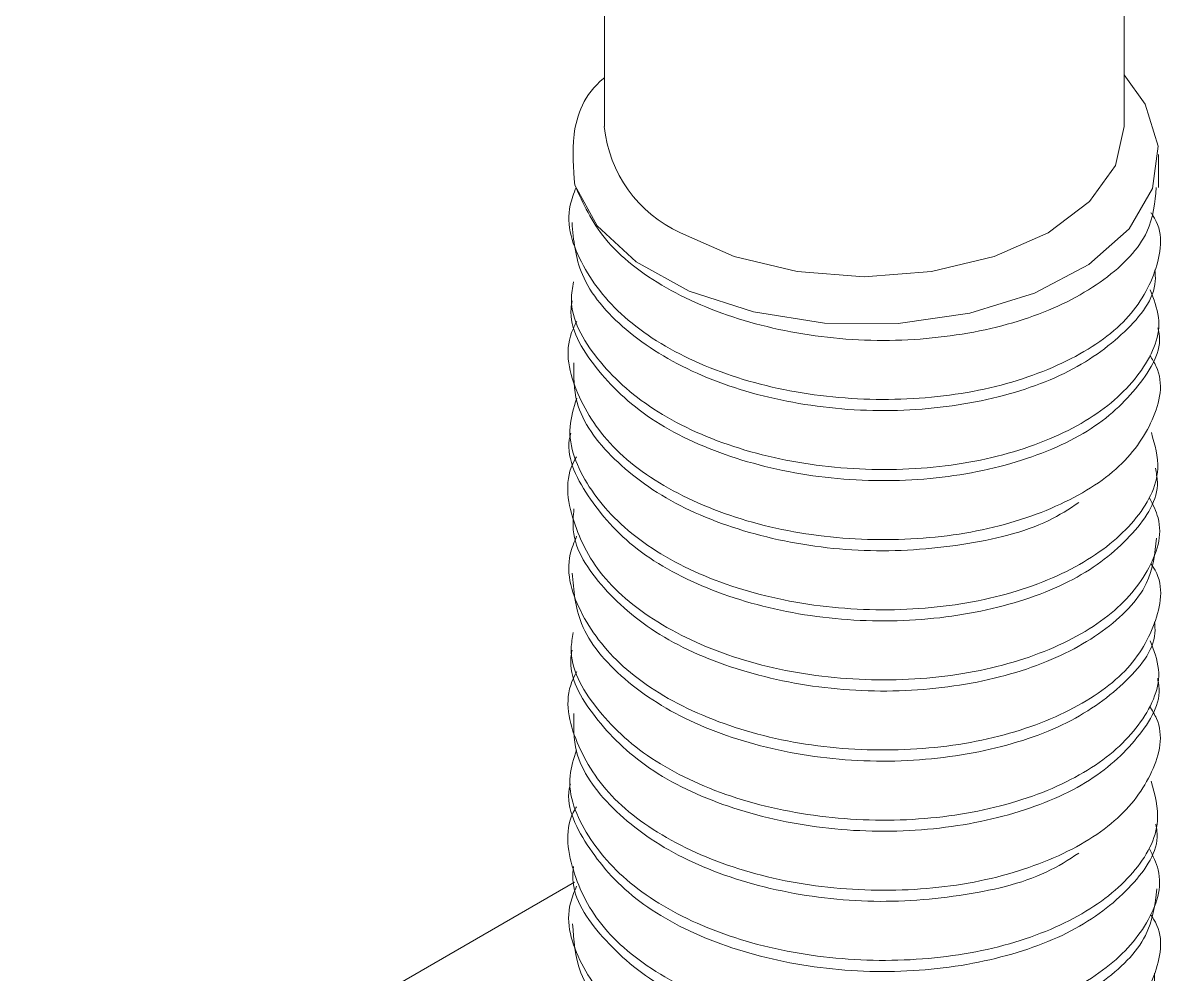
# Model space of a CAD drawing. Extents: x -976302 to -776254, y 5665 to 231437.
# Drawn here: x -790385.4 to -790268.2, y 84145.7 to 84243.3 of the extents above; entities that cross this region are included whole.
import ezdxf

# ---------------------------------------------------------------- set-up
doc = ezdxf.new("R2010")
doc.units = 0
doc.header["$LTSCALE"] = 1000
doc.header["$MEASUREMENT"] = 0

msp = doc.modelspace()

# ---------------------------------------------------------------- linework, layer by layer
at = {"linetype": 'Continuous', "lineweight": 15}
for p, q in [((-790325.68, 84320.39), (-790325.68, 84232.67)), ((-790325.68, 84320.39), (-790325.68, 84232.67)), ((-790325.68, 84320.39), (-790325.68, 84232.67)), ((-790325.68, 84320.39), (-790325.68, 84232.67)), ((-790272.34, 84232.67), (-790272.34, 84320.39)), ((-790272.34, 84232.67), (-790272.34, 84320.39)), ((-790272.34, 84232.67), (-790272.34, 84320.39)), ((-790272.34, 84232.67), (-790272.34, 84320.39)), ((-790268.82, 84226.4), (-790268.82, 84229.79)), ((-790268.82, 84226.4), (-790268.82, 84229.79)), ((-790268.82, 84226.4), (-790268.82, 84229.79)), ((-790268.82, 84226.4), (-790268.82, 84229.79)), ((-790328.74, 84155.18), (-790564.75, 84018.93)), ((-790328.74, 84155.18), (-790564.75, 84018.93))]:
    msp.add_line(p, q, dxfattribs=at)
at = {"linetype": 'Continuous', "lineweight": 15, "flags": 128}
for points in [[(-790328.71, 84226.65), (-790326.43, 84222.5), (-790322.43, 84218.79), (-790316.97, 84215.78), (-790310.38, 84213.65), (-790303.08, 84212.52), (-790295.52, 84212.48), (-790288.19, 84213.52), (-790281.53, 84215.58), (-790275.96, 84218.53), (-790271.84, 84222.19), (-790269.42, 84226.32), (-790268.86, 84230.67), (-790270.18, 84234.97), (-790272.34, 84237.96)], [(-790328.71, 84226.65), (-790326.43, 84222.5), (-790322.43, 84218.79), (-790316.97, 84215.78), (-790310.38, 84213.65), (-790303.08, 84212.52), (-790295.52, 84212.48), (-790288.19, 84213.52), (-790281.53, 84215.58), (-790275.96, 84218.53), (-790271.84, 84222.19), (-790269.42, 84226.32), (-790268.86, 84230.67), (-790270.18, 84234.97), (-790272.34, 84237.96)], [(-790328.71, 84226.65), (-790326.43, 84222.5), (-790322.43, 84218.79), (-790316.97, 84215.78), (-790310.38, 84213.65), (-790303.08, 84212.52), (-790295.52, 84212.48), (-790288.19, 84213.52), (-790281.53, 84215.58), (-790275.96, 84218.53), (-790271.84, 84222.19), (-790269.42, 84226.32), (-790268.86, 84230.67), (-790270.18, 84234.97), (-790272.34, 84237.96)], [(-790328.71, 84226.65), (-790326.43, 84222.5), (-790322.43, 84218.79), (-790316.97, 84215.78), (-790310.38, 84213.65), (-790303.08, 84212.52), (-790295.52, 84212.48), (-790288.19, 84213.52), (-790281.53, 84215.58), (-790275.96, 84218.53), (-790271.84, 84222.19), (-790269.42, 84226.32), (-790268.86, 84230.67), (-790270.18, 84234.97), (-790272.34, 84237.96)], [(-790317.87, 84221.78), (-790312.35, 84219.34), (-790305.91, 84217.8), (-790299.01, 84217.27), (-790292.11, 84217.8), (-790285.68, 84219.34), (-790280.15, 84221.78), (-790275.91, 84224.97), (-790273.25, 84228.68), (-790272.34, 84232.67)], [(-790317.87, 84221.78), (-790312.35, 84219.34), (-790305.91, 84217.8), (-790299.01, 84217.27), (-790292.11, 84217.8), (-790285.68, 84219.34), (-790280.15, 84221.78), (-790275.91, 84224.97), (-790273.25, 84228.68), (-790272.34, 84232.67)], [(-790317.87, 84221.78), (-790312.35, 84219.34), (-790305.91, 84217.8), (-790299.01, 84217.27), (-790292.11, 84217.8), (-790285.68, 84219.34), (-790280.15, 84221.78), (-790275.91, 84224.97), (-790273.25, 84228.68), (-790272.34, 84232.67)], [(-790317.87, 84221.78), (-790312.35, 84219.34), (-790305.91, 84217.8), (-790299.01, 84217.27), (-790292.11, 84217.8), (-790285.68, 84219.34), (-790280.15, 84221.78), (-790275.91, 84224.97), (-790273.25, 84228.68), (-790272.34, 84232.67)]]:
    msp.add_lwpolyline(points, dxfattribs=at)
at = {"linetype": 'Continuous', "lineweight": 15}
msp.add_arc((-790312.36, 84233.98), 13.39, 185.6298, 245.6904, dxfattribs=at)
msp.add_arc((-790312.36, 84233.98), 13.39, 185.6298, 245.6904, dxfattribs=at)
for points, knots in [([(-790328.71, 84226.65), (-790328.86, 84228.37), (-790329.18, 84232.07), (-790327.75, 84236), (-790325.71, 84237.64), (-790325.68, 84237.67)], [0, 0, 0, 0, 0.459444, 0.99159, 1, 1, 1, 1]), ([(-790328.71, 84226.65), (-790328.86, 84228.37), (-790329.18, 84232.07), (-790327.75, 84236), (-790325.71, 84237.64), (-790325.68, 84237.67)], [0, 0, 0, 0, 0.459444, 0.99159, 1, 1, 1, 1]), ([(-790328.71, 84226.65), (-790328.86, 84228.37), (-790329.18, 84232.07), (-790327.75, 84236), (-790325.71, 84237.64), (-790325.68, 84237.67)], [0, 0, 0, 0, 0.459444, 0.99159, 1, 1, 1, 1]), ([(-790328.71, 84226.65), (-790328.86, 84228.37), (-790329.18, 84232.07), (-790327.75, 84236), (-790325.71, 84237.64), (-790325.68, 84237.67)], [0, 0, 0, 0, 0.459444, 0.99159, 1, 1, 1, 1]), ([(-790328.58, 84226.42), (-790328.81, 84225.82), (-790329.85, 84223.19), (-790328.23, 84218.27), (-790323.73, 84212.62), (-790316.2, 84208.09), (-790306.78, 84205.24), (-790296.48, 84204.36), (-790286.46, 84205.43), (-790277.87, 84208.4), (-790271.59, 84212.76), (-790268.76, 84218.04), (-790268.24, 84221.98), (-790269.54, 84223.75), (-790269.6, 84223.83)], [0, 0, 0, 0, 0.028665, 0.125321, 0.221997, 0.318651, 0.415312, 0.511979, 0.608634, 0.705312, 0.801965, 0.898643, 0.995301, 1, 1, 1, 1]), ([(-790328.58, 84226.42), (-790328.81, 84225.82), (-790329.85, 84223.19), (-790328.23, 84218.27), (-790323.73, 84212.62), (-790316.2, 84208.09), (-790306.78, 84205.24), (-790296.48, 84204.36), (-790286.46, 84205.43), (-790277.87, 84208.4), (-790271.59, 84212.76), (-790268.76, 84218.04), (-790268.24, 84221.98), (-790269.54, 84223.75), (-790269.6, 84223.83)], [0, 0, 0, 0, 0.028665, 0.125321, 0.221997, 0.318651, 0.415312, 0.511979, 0.608634, 0.705312, 0.801965, 0.898643, 0.995301, 1, 1, 1, 1]), ([(-790328.58, 84226.42), (-790328.81, 84225.82), (-790329.85, 84223.19), (-790328.23, 84218.27), (-790323.73, 84212.62), (-790316.2, 84208.09), (-790306.78, 84205.24), (-790296.48, 84204.36), (-790286.46, 84205.43), (-790277.87, 84208.4), (-790271.59, 84212.76), (-790268.76, 84218.04), (-790268.24, 84221.98), (-790269.54, 84223.75), (-790269.6, 84223.83)], [0, 0, 0, 0, 0.028665, 0.125321, 0.221997, 0.318651, 0.415312, 0.511979, 0.608634, 0.705312, 0.801965, 0.898643, 0.995301, 1, 1, 1, 1]), ([(-790328.58, 84226.42), (-790328.81, 84225.82), (-790329.85, 84223.19), (-790328.23, 84218.27), (-790323.73, 84212.62), (-790316.2, 84208.09), (-790306.78, 84205.24), (-790296.48, 84204.36), (-790286.46, 84205.43), (-790277.87, 84208.4), (-790271.59, 84212.76), (-790268.76, 84218.04), (-790268.24, 84221.98), (-790269.54, 84223.75), (-790269.6, 84223.83)], [0, 0, 0, 0, 0.028665, 0.125321, 0.221997, 0.318651, 0.415312, 0.511979, 0.608634, 0.705312, 0.801965, 0.898643, 0.995301, 1, 1, 1, 1]), ([(-790269.05, 84226.42), (-790269.19, 84224.88), (-790269.49, 84221.52), (-790274.02, 84216.79), (-790281.29, 84212.97), (-790290.65, 84210.81), (-790300.92, 84210.53), (-790311, 84212.32), (-790319.67, 84215.88), (-790326.08, 84220.87), (-790327.86, 84224.77), (-790328.71, 84226.65)], [0, 0, 0, 0, 0.095402, 0.209466, 0.323508, 0.437554, 0.551614, 0.665656, 0.779727, 0.893768, 1, 1, 1, 1]), ([(-790269.05, 84226.42), (-790269.19, 84224.88), (-790269.49, 84221.52), (-790274.02, 84216.79), (-790281.29, 84212.97), (-790290.65, 84210.81), (-790300.92, 84210.53), (-790311, 84212.32), (-790319.67, 84215.88), (-790326.08, 84220.87), (-790327.86, 84224.77), (-790328.71, 84226.65)], [0, 0, 0, 0, 0.095402, 0.209466, 0.323508, 0.437554, 0.551614, 0.665656, 0.779727, 0.893768, 1, 1, 1, 1]), ([(-790269.05, 84226.42), (-790269.19, 84224.88), (-790269.49, 84221.52), (-790274.02, 84216.79), (-790281.29, 84212.97), (-790290.65, 84210.81), (-790300.92, 84210.53), (-790311, 84212.32), (-790319.67, 84215.88), (-790326.08, 84220.87), (-790327.86, 84224.77), (-790328.71, 84226.65)], [0, 0, 0, 0, 0.095402, 0.209466, 0.323508, 0.437554, 0.551614, 0.665656, 0.779727, 0.893768, 1, 1, 1, 1]), ([(-790269.05, 84226.42), (-790269.19, 84224.88), (-790269.49, 84221.52), (-790274.02, 84216.79), (-790281.29, 84212.97), (-790290.65, 84210.81), (-790300.92, 84210.53), (-790311, 84212.32), (-790319.67, 84215.88), (-790326.08, 84220.87), (-790327.86, 84224.77), (-790328.71, 84226.65)], [0, 0, 0, 0, 0.095402, 0.209466, 0.323508, 0.437554, 0.551614, 0.665656, 0.779727, 0.893768, 1, 1, 1, 1]), ([(-790269.2, 84217.96), (-790269.16, 84217.57), (-790268.97, 84215.36), (-790271.99, 84211.48), (-790278.07, 84207.09), (-790286.79, 84204.26), (-790296.82, 84203.19), (-790307.12, 84204.19), (-790316.51, 84207.08), (-790323.84, 84211.64), (-790328.48, 84217.12), (-790328.84, 84221.02), (-790329, 84222.82)], [0, 0, 0, 0, 0.023449, 0.133632, 0.243825, 0.353999, 0.46421, 0.57439, 0.684587, 0.794766, 0.904945, 1, 1, 1, 1]), ([(-790269.2, 84217.96), (-790269.16, 84217.57), (-790268.97, 84215.36), (-790271.99, 84211.48), (-790278.07, 84207.09), (-790286.79, 84204.26), (-790296.82, 84203.19), (-790307.12, 84204.19), (-790316.51, 84207.08), (-790323.84, 84211.64), (-790328.48, 84217.12), (-790328.84, 84221.02), (-790329, 84222.82)], [0, 0, 0, 0, 0.023449, 0.133632, 0.243825, 0.353999, 0.46421, 0.57439, 0.684587, 0.794766, 0.904945, 1, 1, 1, 1]), ([(-790269.2, 84217.96), (-790269.16, 84217.57), (-790268.97, 84215.36), (-790271.99, 84211.48), (-790278.07, 84207.09), (-790286.79, 84204.26), (-790296.82, 84203.19), (-790307.12, 84204.19), (-790316.51, 84207.08), (-790323.84, 84211.64), (-790328.48, 84217.12), (-790328.84, 84221.02), (-790329, 84222.82)], [0, 0, 0, 0, 0.023449, 0.133632, 0.243825, 0.353999, 0.46421, 0.57439, 0.684587, 0.794766, 0.904945, 1, 1, 1, 1]), ([(-790269.2, 84217.96), (-790269.16, 84217.57), (-790268.97, 84215.36), (-790271.99, 84211.48), (-790278.07, 84207.09), (-790286.79, 84204.26), (-790296.82, 84203.19), (-790307.12, 84204.19), (-790316.51, 84207.08), (-790323.84, 84211.64), (-790328.48, 84217.12), (-790328.84, 84221.02), (-790329, 84222.82)], [0, 0, 0, 0, 0.023449, 0.133632, 0.243825, 0.353999, 0.46421, 0.57439, 0.684587, 0.794766, 0.904945, 1, 1, 1, 1]), ([(-790328.85, 84216.74), (-790328.95, 84216.14), (-790329.41, 84213.46), (-790326.75, 84208.73), (-790321.07, 84203.48), (-790312.65, 84199.54), (-790302.76, 84197.47), (-790292.42, 84197.35), (-790282.84, 84199.2), (-790275.05, 84202.79), (-790270.13, 84207.56), (-790268.21, 84212.26), (-790269.31, 84214.98), (-790269.69, 84215.92)], [0, 0, 0, 0, 0.029491, 0.131376, 0.233283, 0.335165, 0.437076, 0.538963, 0.640859, 0.742748, 0.84463, 0.946541, 1, 1, 1, 1]), ([(-790328.85, 84216.74), (-790328.95, 84216.14), (-790329.41, 84213.46), (-790326.75, 84208.73), (-790321.07, 84203.48), (-790312.65, 84199.54), (-790302.76, 84197.47), (-790292.42, 84197.35), (-790282.84, 84199.2), (-790275.05, 84202.79), (-790270.13, 84207.56), (-790268.21, 84212.26), (-790269.31, 84214.98), (-790269.69, 84215.92)], [0, 0, 0, 0, 0.029491, 0.131376, 0.233283, 0.335165, 0.437076, 0.538963, 0.640859, 0.742748, 0.84463, 0.946541, 1, 1, 1, 1]), ([(-790328.85, 84216.74), (-790328.95, 84216.14), (-790329.41, 84213.46), (-790326.75, 84208.73), (-790321.07, 84203.48), (-790312.65, 84199.54), (-790302.76, 84197.47), (-790292.42, 84197.35), (-790282.84, 84199.2), (-790275.05, 84202.79), (-790270.13, 84207.56), (-790268.21, 84212.26), (-790269.31, 84214.98), (-790269.69, 84215.92)], [0, 0, 0, 0, 0.029491, 0.131376, 0.233283, 0.335165, 0.437076, 0.538963, 0.640859, 0.742748, 0.84463, 0.946541, 1, 1, 1, 1]), ([(-790328.85, 84216.74), (-790328.95, 84216.14), (-790329.41, 84213.46), (-790326.75, 84208.73), (-790321.07, 84203.48), (-790312.65, 84199.54), (-790302.76, 84197.47), (-790292.42, 84197.35), (-790282.84, 84199.2), (-790275.05, 84202.79), (-790270.13, 84207.56), (-790268.21, 84212.26), (-790269.31, 84214.98), (-790269.69, 84215.92)], [0, 0, 0, 0, 0.029491, 0.131376, 0.233283, 0.335165, 0.437076, 0.538963, 0.640859, 0.742748, 0.84463, 0.946541, 1, 1, 1, 1]), ([(-790268.89, 84212.01), (-790268.87, 84211.93), (-790268.3, 84210.04), (-790270.38, 84206.29), (-790275.23, 84201.48), (-790283.15, 84197.99), (-790292.76, 84196.19), (-790303.11, 84196.36), (-790312.96, 84198.55), (-790321.33, 84202.46), (-790326.84, 84207.84), (-790329.41, 84212.18), (-790329.03, 84214.52), (-790328.99, 84214.78)], [0, 0, 0, 0, 0.004996, 0.114043, 0.223119, 0.332165, 0.441226, 0.55028, 0.659331, 0.768396, 0.877439, 0.986519, 1, 1, 1, 1]), ([(-790268.89, 84212.01), (-790268.87, 84211.93), (-790268.3, 84210.04), (-790270.38, 84206.29), (-790275.23, 84201.48), (-790283.15, 84197.99), (-790292.76, 84196.19), (-790303.11, 84196.36), (-790312.96, 84198.55), (-790321.33, 84202.46), (-790326.84, 84207.84), (-790329.41, 84212.18), (-790329.03, 84214.52), (-790328.99, 84214.78)], [0, 0, 0, 0, 0.004996, 0.114043, 0.223119, 0.332165, 0.441226, 0.55028, 0.659331, 0.768396, 0.877439, 0.986519, 1, 1, 1, 1]), ([(-790268.89, 84212.01), (-790268.87, 84211.93), (-790268.3, 84210.04), (-790270.38, 84206.29), (-790275.23, 84201.48), (-790283.15, 84197.99), (-790292.76, 84196.19), (-790303.11, 84196.36), (-790312.96, 84198.55), (-790321.33, 84202.46), (-790326.84, 84207.84), (-790329.41, 84212.18), (-790329.03, 84214.52), (-790328.99, 84214.78)], [0, 0, 0, 0, 0.004996, 0.114043, 0.223119, 0.332165, 0.441226, 0.55028, 0.659331, 0.768396, 0.877439, 0.986519, 1, 1, 1, 1]), ([(-790268.89, 84212.01), (-790268.87, 84211.93), (-790268.3, 84210.04), (-790270.38, 84206.29), (-790275.23, 84201.48), (-790283.15, 84197.99), (-790292.76, 84196.19), (-790303.11, 84196.36), (-790312.96, 84198.55), (-790321.33, 84202.46), (-790326.84, 84207.84), (-790329.41, 84212.18), (-790329.03, 84214.52), (-790328.99, 84214.78)], [0, 0, 0, 0, 0.004996, 0.114043, 0.223119, 0.332165, 0.441226, 0.55028, 0.659331, 0.768396, 0.877439, 0.986519, 1, 1, 1, 1]), ([(-790328.52, 84212.66), (-790328.71, 84212.29), (-790329.89, 84209.92), (-790328.78, 84205.19), (-790324.99, 84199.34), (-790317.96, 84194.55), (-790308.88, 84191.29), (-790298.66, 84190.01), (-790288.48, 84190.65), (-790279.51, 84193.26), (-790272.67, 84197.36), (-790269.08, 84202.5), (-790268.16, 84206.72), (-790269.48, 84208.82), (-790269.71, 84209.19)], [0, 0, 0, 0, 0.017929, 0.114048, 0.210179, 0.306301, 0.402417, 0.498558, 0.594676, 0.69082, 0.786937, 0.883067, 0.979192, 1, 1, 1, 1]), ([(-790328.52, 84212.66), (-790328.71, 84212.29), (-790329.89, 84209.92), (-790328.78, 84205.19), (-790324.99, 84199.34), (-790317.96, 84194.55), (-790308.88, 84191.29), (-790298.66, 84190.01), (-790288.48, 84190.65), (-790279.51, 84193.26), (-790272.67, 84197.36), (-790269.08, 84202.5), (-790268.16, 84206.72), (-790269.48, 84208.82), (-790269.71, 84209.19)], [0, 0, 0, 0, 0.017929, 0.114048, 0.210179, 0.306301, 0.402417, 0.498558, 0.594676, 0.69082, 0.786937, 0.883067, 0.979192, 1, 1, 1, 1]), ([(-790328.52, 84212.66), (-790328.71, 84212.29), (-790329.89, 84209.92), (-790328.78, 84205.19), (-790324.99, 84199.34), (-790317.96, 84194.55), (-790308.88, 84191.29), (-790298.66, 84190.01), (-790288.48, 84190.65), (-790279.51, 84193.26), (-790272.67, 84197.36), (-790269.08, 84202.5), (-790268.16, 84206.72), (-790269.48, 84208.82), (-790269.71, 84209.19)], [0, 0, 0, 0, 0.017929, 0.114048, 0.210179, 0.306301, 0.402417, 0.498558, 0.594676, 0.69082, 0.786937, 0.883067, 0.979192, 1, 1, 1, 1]), ([(-790328.52, 84212.66), (-790328.71, 84212.29), (-790329.89, 84209.92), (-790328.78, 84205.19), (-790324.99, 84199.34), (-790317.96, 84194.55), (-790308.88, 84191.29), (-790298.66, 84190.01), (-790288.48, 84190.65), (-790279.51, 84193.26), (-790272.67, 84197.36), (-790269.08, 84202.5), (-790268.16, 84206.72), (-790269.48, 84208.82), (-790269.71, 84209.19)], [0, 0, 0, 0, 0.017929, 0.114048, 0.210179, 0.306301, 0.402417, 0.498558, 0.594676, 0.69082, 0.786937, 0.883067, 0.979192, 1, 1, 1, 1]), ([(-790277.01, 84194.1), (-790278, 84193.45), (-790281.13, 84191.4), (-790288.9, 84189.55), (-790298.99, 84188.83), (-790309.21, 84190.28), (-790318.27, 84193.52), (-790325.04, 84198.4), (-790328.86, 84203.61), (-790328.83, 84207.07), (-790328.82, 84208.44)], [0, 0, 0, 0, 0.065199, 0.205714, 0.346268, 0.486787, 0.627342, 0.767859, 0.908392, 1, 1, 1, 1]), ([(-790277.01, 84194.1), (-790278, 84193.45), (-790281.13, 84191.4), (-790288.9, 84189.55), (-790298.99, 84188.83), (-790309.21, 84190.28), (-790318.27, 84193.52), (-790325.04, 84198.4), (-790328.86, 84203.61), (-790328.83, 84207.07), (-790328.82, 84208.44)], [0, 0, 0, 0, 0.065199, 0.205714, 0.346268, 0.486787, 0.627342, 0.767859, 0.908392, 1, 1, 1, 1]), ([(-790277.01, 84194.1), (-790278, 84193.45), (-790281.13, 84191.4), (-790288.9, 84189.55), (-790298.99, 84188.83), (-790309.21, 84190.28), (-790318.27, 84193.52), (-790325.04, 84198.4), (-790328.86, 84203.61), (-790328.83, 84207.07), (-790328.82, 84208.44)], [0, 0, 0, 0, 0.065199, 0.205714, 0.346268, 0.486787, 0.627342, 0.767859, 0.908392, 1, 1, 1, 1]), ([(-790277.01, 84194.1), (-790278, 84193.45), (-790281.13, 84191.4), (-790288.9, 84189.55), (-790298.99, 84188.83), (-790309.21, 84190.28), (-790318.27, 84193.52), (-790325.04, 84198.4), (-790328.86, 84203.61), (-790328.83, 84207.07), (-790328.82, 84208.44)], [0, 0, 0, 0, 0.065199, 0.205714, 0.346268, 0.486787, 0.627342, 0.767859, 0.908392, 1, 1, 1, 1]), ([(-790328.51, 84204.8), (-790328.82, 84203.83), (-790329.76, 84200.81), (-790327.65, 84195.59), (-790322.53, 84190.11), (-790314.58, 84185.85), (-790304.92, 84183.36), (-790294.57, 84182.83), (-790284.74, 84184.27), (-790276.49, 84187.54), (-790270.91, 84192.09), (-790268.33, 84196.99), (-790269.2, 84200.04), (-790269.55, 84201.28)], [0, 0, 0, 0, 0.046668, 0.145102, 0.243562, 0.341994, 0.440442, 0.538881, 0.637318, 0.735767, 0.834196, 0.93266, 1, 1, 1, 1]), ([(-790328.51, 84204.8), (-790328.82, 84203.83), (-790329.76, 84200.81), (-790327.65, 84195.59), (-790322.53, 84190.11), (-790314.58, 84185.85), (-790304.92, 84183.36), (-790294.57, 84182.83), (-790284.74, 84184.27), (-790276.49, 84187.54), (-790270.91, 84192.09), (-790268.33, 84196.99), (-790269.2, 84200.04), (-790269.55, 84201.28)], [0, 0, 0, 0, 0.046668, 0.145102, 0.243562, 0.341994, 0.440442, 0.538881, 0.637318, 0.735767, 0.834196, 0.93266, 1, 1, 1, 1]), ([(-790328.51, 84204.8), (-790328.82, 84203.83), (-790329.76, 84200.81), (-790327.65, 84195.59), (-790322.53, 84190.11), (-790314.58, 84185.85), (-790304.92, 84183.36), (-790294.57, 84182.83), (-790284.74, 84184.27), (-790276.49, 84187.54), (-790270.91, 84192.09), (-790268.33, 84196.99), (-790269.2, 84200.04), (-790269.55, 84201.28)], [0, 0, 0, 0, 0.046668, 0.145102, 0.243562, 0.341994, 0.440442, 0.538881, 0.637318, 0.735767, 0.834196, 0.93266, 1, 1, 1, 1]), ([(-790328.51, 84204.8), (-790328.82, 84203.83), (-790329.76, 84200.81), (-790327.65, 84195.59), (-790322.53, 84190.11), (-790314.58, 84185.85), (-790304.92, 84183.36), (-790294.57, 84182.83), (-790284.74, 84184.27), (-790276.49, 84187.54), (-790270.91, 84192.09), (-790268.33, 84196.99), (-790269.2, 84200.04), (-790269.55, 84201.28)], [0, 0, 0, 0, 0.046668, 0.145102, 0.243562, 0.341994, 0.440442, 0.538881, 0.637318, 0.735767, 0.834196, 0.93266, 1, 1, 1, 1]), ([(-790269.14, 84197.62), (-790269.05, 84197.16), (-790268.57, 84194.87), (-790271.14, 84190.83), (-790276.71, 84186.22), (-790285.06, 84183.09), (-790294.92, 84181.67), (-790305.26, 84182.28), (-790314.87, 84184.85), (-790322.79, 84189.11), (-790327.64, 84194.7), (-790329.72, 84198.97), (-790329.16, 84201.13), (-790329.13, 84201.22)], [0, 0, 0, 0, 0.027503, 0.135005, 0.242531, 0.35003, 0.457558, 0.565061, 0.672573, 0.780081, 0.887579, 0.995109, 1, 1, 1, 1]), ([(-790269.14, 84197.62), (-790269.05, 84197.16), (-790268.57, 84194.87), (-790271.14, 84190.83), (-790276.71, 84186.22), (-790285.06, 84183.09), (-790294.92, 84181.67), (-790305.26, 84182.28), (-790314.87, 84184.85), (-790322.79, 84189.11), (-790327.64, 84194.7), (-790329.72, 84198.97), (-790329.16, 84201.13), (-790329.13, 84201.22)], [0, 0, 0, 0, 0.027503, 0.135005, 0.242531, 0.35003, 0.457558, 0.565061, 0.672573, 0.780081, 0.887579, 0.995109, 1, 1, 1, 1]), ([(-790269.14, 84197.62), (-790269.05, 84197.16), (-790268.57, 84194.87), (-790271.14, 84190.83), (-790276.71, 84186.22), (-790285.06, 84183.09), (-790294.92, 84181.67), (-790305.26, 84182.28), (-790314.87, 84184.85), (-790322.79, 84189.11), (-790327.64, 84194.7), (-790329.72, 84198.97), (-790329.16, 84201.13), (-790329.13, 84201.22)], [0, 0, 0, 0, 0.027503, 0.135005, 0.242531, 0.35003, 0.457558, 0.565061, 0.672573, 0.780081, 0.887579, 0.995109, 1, 1, 1, 1]), ([(-790269.14, 84197.62), (-790269.05, 84197.16), (-790268.57, 84194.87), (-790271.14, 84190.83), (-790276.71, 84186.22), (-790285.06, 84183.09), (-790294.92, 84181.67), (-790305.26, 84182.28), (-790314.87, 84184.85), (-790322.79, 84189.11), (-790327.64, 84194.7), (-790329.72, 84198.97), (-790329.16, 84201.13), (-790329.13, 84201.22)], [0, 0, 0, 0, 0.027503, 0.135005, 0.242531, 0.35003, 0.457558, 0.565061, 0.672573, 0.780081, 0.887579, 0.995109, 1, 1, 1, 1]), ([(-790328.54, 84198.78), (-790328.61, 84198.67), (-790329.85, 84196.61), (-790329.16, 84192.13), (-790326.11, 84186.12), (-790319.63, 84181.07), (-790310.93, 84177.44), (-790300.85, 84175.74), (-790290.57, 84175.97), (-790281.25, 84178.18), (-790273.88, 84182.02), (-790269.57, 84186.97), (-790268.16, 84191.46), (-790269.4, 84193.89), (-790269.74, 84194.56)], [0, 0, 0, 0, 0.00517, 0.100988, 0.196806, 0.29263, 0.388439, 0.484281, 0.580096, 0.675926, 0.771739, 0.867555, 0.963384, 1, 1, 1, 1]), ([(-790328.54, 84198.78), (-790328.61, 84198.67), (-790329.85, 84196.61), (-790329.16, 84192.13), (-790326.11, 84186.12), (-790319.63, 84181.07), (-790310.93, 84177.44), (-790300.85, 84175.74), (-790290.57, 84175.97), (-790281.25, 84178.18), (-790273.88, 84182.02), (-790269.57, 84186.97), (-790268.16, 84191.46), (-790269.4, 84193.89), (-790269.74, 84194.56)], [0, 0, 0, 0, 0.00517, 0.100988, 0.196806, 0.29263, 0.388439, 0.484281, 0.580096, 0.675926, 0.771739, 0.867555, 0.963384, 1, 1, 1, 1]), ([(-790328.54, 84198.78), (-790328.61, 84198.67), (-790329.85, 84196.61), (-790329.16, 84192.13), (-790326.11, 84186.12), (-790319.63, 84181.07), (-790310.93, 84177.44), (-790300.85, 84175.74), (-790290.57, 84175.97), (-790281.25, 84178.18), (-790273.88, 84182.02), (-790269.57, 84186.97), (-790268.16, 84191.46), (-790269.4, 84193.89), (-790269.74, 84194.56)], [0, 0, 0, 0, 0.00517, 0.100988, 0.196806, 0.29263, 0.388439, 0.484281, 0.580096, 0.675926, 0.771739, 0.867555, 0.963384, 1, 1, 1, 1]), ([(-790328.54, 84198.78), (-790328.61, 84198.67), (-790329.85, 84196.61), (-790329.16, 84192.13), (-790326.11, 84186.12), (-790319.63, 84181.07), (-790310.93, 84177.44), (-790300.85, 84175.74), (-790290.57, 84175.97), (-790281.25, 84178.18), (-790273.88, 84182.02), (-790269.57, 84186.97), (-790268.16, 84191.46), (-790269.4, 84193.89), (-790269.74, 84194.56)], [0, 0, 0, 0, 0.00517, 0.100988, 0.196806, 0.29263, 0.388439, 0.484281, 0.580096, 0.675926, 0.771739, 0.867555, 0.963384, 1, 1, 1, 1]), ([(-790269.02, 84190.46), (-790269.19, 84188.88), (-790269.54, 84185.47), (-790274.18, 84180.71), (-790281.51, 84176.93), (-790290.91, 84174.82), (-790301.2, 84174.59), (-790311.23, 84176.44), (-790319.95, 84180.04), (-790326.07, 84185.2), (-790329.13, 84189.92), (-790328.87, 84192.73), (-790328.8, 84193.45)], [0, 0, 0, 0, 0.0936918, 0.2022931, 0.3108717, 0.4194555, 0.5280502, 0.6366293, 0.7452353, 0.8538124, 0.9624157, 1, 1, 1, 1]), ([(-790269.02, 84190.46), (-790269.19, 84188.88), (-790269.54, 84185.47), (-790274.18, 84180.71), (-790281.51, 84176.93), (-790290.91, 84174.82), (-790301.2, 84174.59), (-790311.23, 84176.44), (-790319.95, 84180.04), (-790326.07, 84185.2), (-790329.13, 84189.92), (-790328.87, 84192.73), (-790328.8, 84193.45)], [0, 0, 0, 0, 0.0936918, 0.2022931, 0.3108717, 0.4194555, 0.5280502, 0.6366293, 0.7452353, 0.8538124, 0.9624157, 1, 1, 1, 1]), ([(-790269.02, 84190.46), (-790269.19, 84188.88), (-790269.54, 84185.47), (-790274.18, 84180.71), (-790281.51, 84176.93), (-790290.91, 84174.82), (-790301.2, 84174.59), (-790311.23, 84176.44), (-790319.95, 84180.04), (-790326.07, 84185.2), (-790329.13, 84189.92), (-790328.87, 84192.73), (-790328.8, 84193.45)], [0, 0, 0, 0, 0.0936918, 0.2022931, 0.3108717, 0.4194555, 0.5280502, 0.6366293, 0.7452353, 0.8538124, 0.9624157, 1, 1, 1, 1]), ([(-790269.02, 84190.46), (-790269.19, 84188.88), (-790269.54, 84185.47), (-790274.18, 84180.71), (-790281.51, 84176.93), (-790290.91, 84174.82), (-790301.2, 84174.59), (-790311.23, 84176.44), (-790319.95, 84180.04), (-790326.07, 84185.2), (-790329.13, 84189.92), (-790328.87, 84192.73), (-790328.8, 84193.45)], [0, 0, 0, 0, 0.0936918, 0.2022931, 0.3108717, 0.4194555, 0.5280502, 0.6366293, 0.7452353, 0.8538124, 0.9624157, 1, 1, 1, 1]), ([(-790328.53, 84190.65), (-790328.78, 84190.04), (-790329.86, 84187.41), (-790328.31, 84182.48), (-790323.9, 84176.8), (-790316.42, 84172.24), (-790307.05, 84169.33), (-790296.75, 84168.41), (-790286.71, 84169.42), (-790278.07, 84172.35), (-790271.72, 84176.67), (-790268.79, 84181.94), (-790268.22, 84185.91), (-790269.53, 84187.73), (-790269.62, 84187.84)], [0, 0, 0, 0, 0.028999, 0.12542, 0.221858, 0.318277, 0.4147, 0.511132, 0.607551, 0.703994, 0.800411, 0.896852, 0.993273, 1, 1, 1, 1]), ([(-790328.53, 84190.65), (-790328.78, 84190.04), (-790329.86, 84187.41), (-790328.31, 84182.48), (-790323.9, 84176.8), (-790316.42, 84172.24), (-790307.05, 84169.33), (-790296.75, 84168.41), (-790286.71, 84169.42), (-790278.07, 84172.35), (-790271.72, 84176.67), (-790268.79, 84181.94), (-790268.22, 84185.91), (-790269.53, 84187.73), (-790269.62, 84187.84)], [0, 0, 0, 0, 0.028999, 0.12542, 0.221858, 0.318277, 0.4147, 0.511132, 0.607551, 0.703994, 0.800411, 0.896852, 0.993273, 1, 1, 1, 1]), ([(-790328.53, 84190.65), (-790328.78, 84190.04), (-790329.86, 84187.41), (-790328.31, 84182.48), (-790323.9, 84176.8), (-790316.42, 84172.24), (-790307.05, 84169.33), (-790296.75, 84168.41), (-790286.71, 84169.42), (-790278.07, 84172.35), (-790271.72, 84176.67), (-790268.79, 84181.94), (-790268.22, 84185.91), (-790269.53, 84187.73), (-790269.62, 84187.84)], [0, 0, 0, 0, 0.028999, 0.12542, 0.221858, 0.318277, 0.4147, 0.511132, 0.607551, 0.703994, 0.800411, 0.896852, 0.993273, 1, 1, 1, 1]), ([(-790328.53, 84190.65), (-790328.78, 84190.04), (-790329.86, 84187.41), (-790328.31, 84182.48), (-790323.9, 84176.8), (-790316.42, 84172.24), (-790307.05, 84169.33), (-790296.75, 84168.41), (-790286.71, 84169.42), (-790278.07, 84172.35), (-790271.72, 84176.67), (-790268.79, 84181.94), (-790268.22, 84185.91), (-790269.53, 84187.73), (-790269.62, 84187.84)], [0, 0, 0, 0, 0.028999, 0.12542, 0.221858, 0.318277, 0.4147, 0.511132, 0.607551, 0.703994, 0.800411, 0.896852, 0.993273, 1, 1, 1, 1]), ([(-790269.22, 84181.89), (-790269.19, 84181.5), (-790269.03, 84179.27), (-790272.12, 84175.4), (-790278.27, 84171.04), (-790287.04, 84168.26), (-790297.1, 84167.24), (-790307.38, 84168.29), (-790316.74, 84171.23), (-790324, 84175.82), (-790328.53, 84181.28), (-790328.83, 84185.12), (-790328.97, 84186.87)], [0, 0, 0, 0, 0.024094, 0.134533, 0.244981, 0.35541, 0.465877, 0.576312, 0.686765, 0.797199, 0.907635, 1, 1, 1, 1]), ([(-790269.22, 84181.89), (-790269.19, 84181.5), (-790269.03, 84179.27), (-790272.12, 84175.4), (-790278.27, 84171.04), (-790287.04, 84168.26), (-790297.1, 84167.24), (-790307.38, 84168.29), (-790316.74, 84171.23), (-790324, 84175.82), (-790328.53, 84181.28), (-790328.83, 84185.12), (-790328.97, 84186.87)], [0, 0, 0, 0, 0.024094, 0.134533, 0.244981, 0.35541, 0.465877, 0.576312, 0.686765, 0.797199, 0.907635, 1, 1, 1, 1]), ([(-790269.22, 84181.89), (-790269.19, 84181.5), (-790269.03, 84179.27), (-790272.12, 84175.4), (-790278.27, 84171.04), (-790287.04, 84168.26), (-790297.1, 84167.24), (-790307.38, 84168.29), (-790316.74, 84171.23), (-790324, 84175.82), (-790328.53, 84181.28), (-790328.83, 84185.12), (-790328.97, 84186.87)], [0, 0, 0, 0, 0.024094, 0.134533, 0.244981, 0.35541, 0.465877, 0.576312, 0.686765, 0.797199, 0.907635, 1, 1, 1, 1]), ([(-790269.22, 84181.89), (-790269.19, 84181.5), (-790269.03, 84179.27), (-790272.12, 84175.4), (-790278.27, 84171.04), (-790287.04, 84168.26), (-790297.1, 84167.24), (-790307.38, 84168.29), (-790316.74, 84171.23), (-790324, 84175.82), (-790328.53, 84181.28), (-790328.83, 84185.12), (-790328.97, 84186.87)], [0, 0, 0, 0, 0.024094, 0.134533, 0.244981, 0.35541, 0.465877, 0.576312, 0.686765, 0.797199, 0.907635, 1, 1, 1, 1]), ([(-790328.87, 84180.79), (-790328.97, 84180.24), (-790329.44, 84177.62), (-790326.86, 84172.93), (-790321.27, 84167.65), (-790312.9, 84163.67), (-790303.03, 84161.55), (-790292.69, 84161.37), (-790283.08, 84163.18), (-790275.22, 84166.72), (-790270.22, 84171.47), (-790268.22, 84176.2), (-790269.3, 84178.96), (-790269.68, 84179.93)], [0, 0, 0, 0, 0.026812, 0.128762, 0.230734, 0.332682, 0.434656, 0.536608, 0.638567, 0.740523, 0.842469, 0.944445, 1, 1, 1, 1]), ([(-790328.87, 84180.79), (-790328.97, 84180.24), (-790329.44, 84177.62), (-790326.86, 84172.93), (-790321.27, 84167.65), (-790312.9, 84163.67), (-790303.03, 84161.55), (-790292.69, 84161.37), (-790283.08, 84163.18), (-790275.22, 84166.72), (-790270.22, 84171.47), (-790268.22, 84176.2), (-790269.3, 84178.96), (-790269.68, 84179.93)], [0, 0, 0, 0, 0.026812, 0.128762, 0.230734, 0.332682, 0.434656, 0.536608, 0.638567, 0.740523, 0.842469, 0.944445, 1, 1, 1, 1]), ([(-790328.87, 84180.79), (-790328.97, 84180.24), (-790329.44, 84177.62), (-790326.86, 84172.93), (-790321.27, 84167.65), (-790312.9, 84163.67), (-790303.03, 84161.55), (-790292.69, 84161.37), (-790283.08, 84163.18), (-790275.22, 84166.72), (-790270.22, 84171.47), (-790268.22, 84176.2), (-790269.3, 84178.96), (-790269.68, 84179.93)], [0, 0, 0, 0, 0.026812, 0.128762, 0.230734, 0.332682, 0.434656, 0.536608, 0.638567, 0.740523, 0.842469, 0.944445, 1, 1, 1, 1]), ([(-790328.87, 84180.79), (-790328.97, 84180.24), (-790329.44, 84177.62), (-790326.86, 84172.93), (-790321.27, 84167.65), (-790312.9, 84163.67), (-790303.03, 84161.55), (-790292.69, 84161.37), (-790283.08, 84163.18), (-790275.22, 84166.72), (-790270.22, 84171.47), (-790268.22, 84176.2), (-790269.3, 84178.96), (-790269.68, 84179.93)], [0, 0, 0, 0, 0.026812, 0.128762, 0.230734, 0.332682, 0.434656, 0.536608, 0.638567, 0.740523, 0.842469, 0.944445, 1, 1, 1, 1]), ([(-790268.93, 84176.05), (-790268.9, 84175.92), (-790268.34, 84173.99), (-790270.47, 84170.2), (-790275.41, 84165.41), (-790283.39, 84161.97), (-790293.03, 84160.22), (-790303.38, 84160.44), (-790313.2, 84162.67), (-790321.52, 84166.63), (-790326.95, 84172.04), (-790329.45, 84176.39), (-790329.05, 84178.71), (-790329, 84178.96)], [0, 0, 0, 0, 0.007838, 0.116628, 0.225447, 0.334234, 0.443039, 0.551835, 0.660629, 0.769435, 0.87822, 0.987043, 1, 1, 1, 1]), ([(-790268.93, 84176.05), (-790268.9, 84175.92), (-790268.34, 84173.99), (-790270.47, 84170.2), (-790275.41, 84165.41), (-790283.39, 84161.97), (-790293.03, 84160.22), (-790303.38, 84160.44), (-790313.2, 84162.67), (-790321.52, 84166.63), (-790326.95, 84172.04), (-790329.45, 84176.39), (-790329.05, 84178.71), (-790329, 84178.96)], [0, 0, 0, 0, 0.007838, 0.116628, 0.225447, 0.334234, 0.443039, 0.551835, 0.660629, 0.769435, 0.87822, 0.987043, 1, 1, 1, 1]), ([(-790268.93, 84176.05), (-790268.9, 84175.92), (-790268.34, 84173.99), (-790270.47, 84170.2), (-790275.41, 84165.41), (-790283.39, 84161.97), (-790293.03, 84160.22), (-790303.38, 84160.44), (-790313.2, 84162.67), (-790321.52, 84166.63), (-790326.95, 84172.04), (-790329.45, 84176.39), (-790329.05, 84178.71), (-790329, 84178.96)], [0, 0, 0, 0, 0.007838, 0.116628, 0.225447, 0.334234, 0.443039, 0.551835, 0.660629, 0.769435, 0.87822, 0.987043, 1, 1, 1, 1]), ([(-790268.93, 84176.05), (-790268.9, 84175.92), (-790268.34, 84173.99), (-790270.47, 84170.2), (-790275.41, 84165.41), (-790283.39, 84161.97), (-790293.03, 84160.22), (-790303.38, 84160.44), (-790313.2, 84162.67), (-790321.52, 84166.63), (-790326.95, 84172.04), (-790329.45, 84176.39), (-790329.05, 84178.71), (-790329, 84178.96)], [0, 0, 0, 0, 0.007838, 0.116628, 0.225447, 0.334234, 0.443039, 0.551835, 0.660629, 0.769435, 0.87822, 0.987043, 1, 1, 1, 1]), ([(-790328.52, 84176.77), (-790328.69, 84176.43), (-790329.89, 84174.1), (-790328.84, 84169.4), (-790325.13, 84163.53), (-790318.18, 84158.7), (-790309.14, 84155.4), (-790298.94, 84154.06), (-790288.74, 84154.65), (-790279.72, 84157.21), (-790272.82, 84161.29), (-790269.13, 84166.4), (-790268.16, 84170.66), (-790269.47, 84172.8), (-790269.72, 84173.21)], [0, 0, 0, 0, 0.016334, 0.112413, 0.208502, 0.304584, 0.40066, 0.496761, 0.592839, 0.688942, 0.785018, 0.881106, 0.977192, 1, 1, 1, 1]), ([(-790328.52, 84176.77), (-790328.69, 84176.43), (-790329.89, 84174.1), (-790328.84, 84169.4), (-790325.13, 84163.53), (-790318.18, 84158.7), (-790309.14, 84155.4), (-790298.94, 84154.06), (-790288.74, 84154.65), (-790279.72, 84157.21), (-790272.82, 84161.29), (-790269.13, 84166.4), (-790268.16, 84170.66), (-790269.47, 84172.8), (-790269.72, 84173.21)], [0, 0, 0, 0, 0.016334, 0.112413, 0.208502, 0.304584, 0.40066, 0.496761, 0.592839, 0.688942, 0.785018, 0.881106, 0.977192, 1, 1, 1, 1]), ([(-790328.52, 84176.77), (-790328.69, 84176.43), (-790329.89, 84174.1), (-790328.84, 84169.4), (-790325.13, 84163.53), (-790318.18, 84158.7), (-790309.14, 84155.4), (-790298.94, 84154.06), (-790288.74, 84154.65), (-790279.72, 84157.21), (-790272.82, 84161.29), (-790269.13, 84166.4), (-790268.16, 84170.66), (-790269.47, 84172.8), (-790269.72, 84173.21)], [0, 0, 0, 0, 0.016334, 0.112413, 0.208502, 0.304584, 0.40066, 0.496761, 0.592839, 0.688942, 0.785018, 0.881106, 0.977192, 1, 1, 1, 1]), ([(-790328.52, 84176.77), (-790328.69, 84176.43), (-790329.89, 84174.1), (-790328.84, 84169.4), (-790325.13, 84163.53), (-790318.18, 84158.7), (-790309.14, 84155.4), (-790298.94, 84154.06), (-790288.74, 84154.65), (-790279.72, 84157.21), (-790272.82, 84161.29), (-790269.13, 84166.4), (-790268.16, 84170.66), (-790269.47, 84172.8), (-790269.72, 84173.21)], [0, 0, 0, 0, 0.016334, 0.112413, 0.208502, 0.304584, 0.40066, 0.496761, 0.592839, 0.688942, 0.785018, 0.881106, 0.977192, 1, 1, 1, 1]), ([(-790277, 84158.15), (-790278.06, 84157.47), (-790281.28, 84155.39), (-790289.16, 84153.55), (-790299.27, 84152.89), (-790309.47, 84154.39), (-790318.49, 84157.68), (-790325.18, 84162.59), (-790328.91, 84167.77), (-790328.83, 84171.17), (-790328.8, 84172.48)], [0, 0, 0, 0, 0.069043, 0.209541, 0.350075, 0.490576, 0.631114, 0.771612, 0.91213, 1, 1, 1, 1]), ([(-790277, 84158.15), (-790278.06, 84157.47), (-790281.28, 84155.39), (-790289.16, 84153.55), (-790299.27, 84152.89), (-790309.47, 84154.39), (-790318.49, 84157.68), (-790325.18, 84162.59), (-790328.91, 84167.77), (-790328.83, 84171.17), (-790328.8, 84172.48)], [0, 0, 0, 0, 0.069043, 0.209541, 0.350075, 0.490576, 0.631114, 0.771612, 0.91213, 1, 1, 1, 1]), ([(-790277, 84158.15), (-790278.06, 84157.47), (-790281.28, 84155.39), (-790289.16, 84153.55), (-790299.27, 84152.89), (-790309.47, 84154.39), (-790318.49, 84157.68), (-790325.18, 84162.59), (-790328.91, 84167.77), (-790328.83, 84171.17), (-790328.8, 84172.48)], [0, 0, 0, 0, 0.069043, 0.209541, 0.350075, 0.490576, 0.631114, 0.771612, 0.91213, 1, 1, 1, 1]), ([(-790277, 84158.15), (-790278.06, 84157.47), (-790281.28, 84155.39), (-790289.16, 84153.55), (-790299.27, 84152.89), (-790309.47, 84154.39), (-790318.49, 84157.68), (-790325.18, 84162.59), (-790328.91, 84167.77), (-790328.83, 84171.17), (-790328.8, 84172.48)], [0, 0, 0, 0, 0.069043, 0.209541, 0.350075, 0.490576, 0.631114, 0.771612, 0.91213, 1, 1, 1, 1]), ([(-790328.55, 84168.73), (-790328.83, 84167.86), (-790329.77, 84164.93), (-790327.73, 84159.79), (-790322.71, 84154.29), (-790314.82, 84149.99), (-790305.19, 84147.45), (-790294.85, 84146.87), (-790284.99, 84148.25), (-790276.68, 84151.48), (-790271.01, 84156), (-790268.33, 84161), (-790269.2, 84164.17), (-790269.57, 84165.53)], [0, 0, 0, 0, 0.042151, 0.140396, 0.238667, 0.336909, 0.435167, 0.533418, 0.631666, 0.729926, 0.828167, 0.926441, 1, 1, 1, 1]), ([(-790328.55, 84168.73), (-790328.83, 84167.86), (-790329.77, 84164.93), (-790327.73, 84159.79), (-790322.71, 84154.29), (-790314.82, 84149.99), (-790305.19, 84147.45), (-790294.85, 84146.87), (-790284.99, 84148.25), (-790276.68, 84151.48), (-790271.01, 84156), (-790268.33, 84161), (-790269.2, 84164.17), (-790269.57, 84165.53)], [0, 0, 0, 0, 0.042151, 0.140396, 0.238667, 0.336909, 0.435167, 0.533418, 0.631666, 0.729926, 0.828167, 0.926441, 1, 1, 1, 1]), ([(-790328.55, 84168.73), (-790328.83, 84167.86), (-790329.77, 84164.93), (-790327.73, 84159.79), (-790322.71, 84154.29), (-790314.82, 84149.99), (-790305.19, 84147.45), (-790294.85, 84146.87), (-790284.99, 84148.25), (-790276.68, 84151.48), (-790271.01, 84156), (-790268.33, 84161), (-790269.2, 84164.17), (-790269.57, 84165.53)], [0, 0, 0, 0, 0.042151, 0.140396, 0.238667, 0.336909, 0.435167, 0.533418, 0.631666, 0.729926, 0.828167, 0.926441, 1, 1, 1, 1]), ([(-790328.55, 84168.73), (-790328.83, 84167.86), (-790329.77, 84164.93), (-790327.73, 84159.79), (-790322.71, 84154.29), (-790314.82, 84149.99), (-790305.19, 84147.45), (-790294.85, 84146.87), (-790284.99, 84148.25), (-790276.68, 84151.48), (-790271.01, 84156), (-790268.33, 84161), (-790269.2, 84164.17), (-790269.57, 84165.53)], [0, 0, 0, 0, 0.042151, 0.140396, 0.238667, 0.336909, 0.435167, 0.533418, 0.631666, 0.729926, 0.828167, 0.926441, 1, 1, 1, 1]), ([(-790269.09, 84161.11), (-790269.03, 84160.79), (-790268.65, 84158.63), (-790271.28, 84154.74), (-790276.89, 84150.17), (-790285.31, 84147.07), (-790295.19, 84145.7), (-790305.53, 84146.37), (-790315.11, 84148.98), (-790322.97, 84153.29), (-790327.72, 84158.9), (-790329.75, 84163.13), (-790329.18, 84165.23), (-790329.17, 84165.27)], [0, 0, 0, 0, 0.019597, 0.128288, 0.237002, 0.345689, 0.454408, 0.5631, 0.671802, 0.780498, 0.889184, 0.997902, 1, 1, 1, 1]), ([(-790269.09, 84161.11), (-790269.03, 84160.79), (-790268.65, 84158.63), (-790271.28, 84154.74), (-790276.89, 84150.17), (-790285.31, 84147.07), (-790295.19, 84145.7), (-790305.53, 84146.37), (-790315.11, 84148.98), (-790322.97, 84153.29), (-790327.72, 84158.9), (-790329.75, 84163.13), (-790329.18, 84165.23), (-790329.17, 84165.27)], [0, 0, 0, 0, 0.019597, 0.128288, 0.237002, 0.345689, 0.454408, 0.5631, 0.671802, 0.780498, 0.889184, 0.997902, 1, 1, 1, 1]), ([(-790269.09, 84161.11), (-790269.03, 84160.79), (-790268.65, 84158.63), (-790271.28, 84154.74), (-790276.89, 84150.17), (-790285.31, 84147.07), (-790295.19, 84145.7), (-790305.53, 84146.37), (-790315.11, 84148.98), (-790322.97, 84153.29), (-790327.72, 84158.9), (-790329.75, 84163.13), (-790329.18, 84165.23), (-790329.17, 84165.27)], [0, 0, 0, 0, 0.019597, 0.128288, 0.237002, 0.345689, 0.454408, 0.5631, 0.671802, 0.780498, 0.889184, 0.997902, 1, 1, 1, 1]), ([(-790269.09, 84161.11), (-790269.03, 84160.79), (-790268.65, 84158.63), (-790271.28, 84154.74), (-790276.89, 84150.17), (-790285.31, 84147.07), (-790295.19, 84145.7), (-790305.53, 84146.37), (-790315.11, 84148.98), (-790322.97, 84153.29), (-790327.72, 84158.9), (-790329.75, 84163.13), (-790329.18, 84165.23), (-790329.17, 84165.27)], [0, 0, 0, 0, 0.019597, 0.128288, 0.237002, 0.345689, 0.454408, 0.5631, 0.671802, 0.780498, 0.889184, 0.997902, 1, 1, 1, 1]), ([(-790328.55, 84162.89), (-790328.6, 84162.82), (-790329.83, 84160.79), (-790329.2, 84156.34), (-790326.24, 84150.32), (-790319.84, 84145.23), (-790311.18, 84141.56), (-790301.12, 84139.8), (-790290.83, 84139.98), (-790281.47, 84142.15), (-790274.05, 84145.95), (-790269.64, 84150.87), (-790268.16, 84155.4), (-790269.39, 84157.87), (-790269.74, 84158.58)], [0, 0, 0, 0, 0.003564, 0.099346, 0.195128, 0.290919, 0.386693, 0.4825, 0.578279, 0.674073, 0.769851, 0.865631, 0.961425, 1, 1, 1, 1]), ([(-790328.55, 84162.89), (-790328.6, 84162.82), (-790329.83, 84160.79), (-790329.2, 84156.34), (-790326.24, 84150.32), (-790319.84, 84145.23), (-790311.18, 84141.56), (-790301.12, 84139.8), (-790290.83, 84139.98), (-790281.47, 84142.15), (-790274.05, 84145.95), (-790269.64, 84150.87), (-790268.16, 84155.4), (-790269.39, 84157.87), (-790269.74, 84158.58)], [0, 0, 0, 0, 0.003564, 0.099346, 0.195128, 0.290919, 0.386693, 0.4825, 0.578279, 0.674073, 0.769851, 0.865631, 0.961425, 1, 1, 1, 1]), ([(-790328.55, 84162.89), (-790328.6, 84162.82), (-790329.83, 84160.79), (-790329.2, 84156.34), (-790326.24, 84150.32), (-790319.84, 84145.23), (-790311.18, 84141.56), (-790301.12, 84139.8), (-790290.83, 84139.98), (-790281.47, 84142.15), (-790274.05, 84145.95), (-790269.64, 84150.87), (-790268.16, 84155.4), (-790269.39, 84157.87), (-790269.74, 84158.58)], [0, 0, 0, 0, 0.003564, 0.099346, 0.195128, 0.290919, 0.386693, 0.4825, 0.578279, 0.674073, 0.769851, 0.865631, 0.961425, 1, 1, 1, 1]), ([(-790328.55, 84162.89), (-790328.6, 84162.82), (-790329.83, 84160.79), (-790329.2, 84156.34), (-790326.24, 84150.32), (-790319.84, 84145.23), (-790311.18, 84141.56), (-790301.12, 84139.8), (-790290.83, 84139.98), (-790281.47, 84142.15), (-790274.05, 84145.95), (-790269.64, 84150.87), (-790268.16, 84155.4), (-790269.39, 84157.87), (-790269.74, 84158.58)], [0, 0, 0, 0, 0.003564, 0.099346, 0.195128, 0.290919, 0.386693, 0.4825, 0.578279, 0.674073, 0.769851, 0.865631, 0.961425, 1, 1, 1, 1]), ([(-790268.99, 84154.5), (-790269.18, 84152.88), (-790269.6, 84149.42), (-790274.34, 84144.64), (-790281.74, 84140.9), (-790291.17, 84138.83), (-790301.48, 84138.66), (-790311.48, 84140.56), (-790320.16, 84144.2), (-790326.16, 84149.4), (-790329.11, 84153.84), (-790328.89, 84156.35), (-790328.85, 84156.77)], [0, 0, 0, 0, 0.097778, 0.207763, 0.317724, 0.427692, 0.537668, 0.64763, 0.757617, 0.867577, 0.977564, 1, 1, 1, 1]), ([(-790268.99, 84154.5), (-790269.18, 84152.88), (-790269.6, 84149.42), (-790274.34, 84144.64), (-790281.74, 84140.9), (-790291.17, 84138.83), (-790301.48, 84138.66), (-790311.48, 84140.56), (-790320.16, 84144.2), (-790326.16, 84149.4), (-790329.11, 84153.84), (-790328.89, 84156.35), (-790328.85, 84156.77)], [0, 0, 0, 0, 0.097778, 0.207763, 0.317724, 0.427692, 0.537668, 0.64763, 0.757617, 0.867577, 0.977564, 1, 1, 1, 1]), ([(-790268.99, 84154.5), (-790269.18, 84152.88), (-790269.6, 84149.42), (-790274.34, 84144.64), (-790281.74, 84140.9), (-790291.17, 84138.83), (-790301.48, 84138.66), (-790311.48, 84140.56), (-790320.16, 84144.2), (-790326.16, 84149.4), (-790329.11, 84153.84), (-790328.89, 84156.35), (-790328.85, 84156.77)], [0, 0, 0, 0, 0.097778, 0.207763, 0.317724, 0.427692, 0.537668, 0.64763, 0.757617, 0.867577, 0.977564, 1, 1, 1, 1]), ([(-790268.99, 84154.5), (-790269.18, 84152.88), (-790269.6, 84149.42), (-790274.34, 84144.64), (-790281.74, 84140.9), (-790291.17, 84138.83), (-790301.48, 84138.66), (-790311.48, 84140.56), (-790320.16, 84144.2), (-790326.16, 84149.4), (-790329.11, 84153.84), (-790328.89, 84156.35), (-790328.85, 84156.77)], [0, 0, 0, 0, 0.097778, 0.207763, 0.317724, 0.427692, 0.537668, 0.64763, 0.757617, 0.867577, 0.977564, 1, 1, 1, 1]), ([(-790328.53, 84154.76), (-790328.77, 84154.18), (-790329.87, 84151.59), (-790328.39, 84146.69), (-790324.06, 84140.98), (-790316.65, 84136.39), (-790307.31, 84133.43), (-790297.02, 84132.45), (-790286.96, 84133.41), (-790278.28, 84136.29), (-790271.85, 84140.59), (-790268.82, 84145.84), (-790268.21, 84149.85), (-790269.53, 84151.7), (-790269.64, 84151.86)], [0, 0, 0, 0, 0.027417, 0.123793, 0.220185, 0.316559, 0.412937, 0.509325, 0.605699, 0.702097, 0.79847, 0.894864, 0.991241, 1, 1, 1, 1]), ([(-790328.53, 84154.76), (-790328.77, 84154.18), (-790329.87, 84151.59), (-790328.39, 84146.69), (-790324.06, 84140.98), (-790316.65, 84136.39), (-790307.31, 84133.43), (-790297.02, 84132.45), (-790286.96, 84133.41), (-790278.28, 84136.29), (-790271.85, 84140.59), (-790268.82, 84145.84), (-790268.21, 84149.85), (-790269.53, 84151.7), (-790269.64, 84151.86)], [0, 0, 0, 0, 0.027417, 0.123793, 0.220185, 0.316559, 0.412937, 0.509325, 0.605699, 0.702097, 0.79847, 0.894864, 0.991241, 1, 1, 1, 1]), ([(-790328.53, 84154.76), (-790328.77, 84154.18), (-790329.87, 84151.59), (-790328.39, 84146.69), (-790324.06, 84140.98), (-790316.65, 84136.39), (-790307.31, 84133.43), (-790297.02, 84132.45), (-790286.96, 84133.41), (-790278.28, 84136.29), (-790271.85, 84140.59), (-790268.82, 84145.84), (-790268.21, 84149.85), (-790269.53, 84151.7), (-790269.64, 84151.86)], [0, 0, 0, 0, 0.027417, 0.123793, 0.220185, 0.316559, 0.412937, 0.509325, 0.605699, 0.702097, 0.79847, 0.894864, 0.991241, 1, 1, 1, 1]), ([(-790328.53, 84154.76), (-790328.77, 84154.18), (-790329.87, 84151.59), (-790328.39, 84146.69), (-790324.06, 84140.98), (-790316.65, 84136.39), (-790307.31, 84133.43), (-790297.02, 84132.45), (-790286.96, 84133.41), (-790278.28, 84136.29), (-790271.85, 84140.59), (-790268.82, 84145.84), (-790268.21, 84149.85), (-790269.53, 84151.7), (-790269.64, 84151.86)], [0, 0, 0, 0, 0.027417, 0.123793, 0.220185, 0.316559, 0.412937, 0.509325, 0.605699, 0.702097, 0.79847, 0.894864, 0.991241, 1, 1, 1, 1]), ([(-790269.24, 84145.83), (-790269.22, 84145.42), (-790269.1, 84143.18), (-790272.25, 84139.31), (-790278.47, 84134.99), (-790287.3, 84132.25), (-790297.37, 84131.28), (-790307.64, 84132.39), (-790316.96, 84135.37), (-790324.16, 84140.01), (-790328.58, 84145.43), (-790328.83, 84149.22), (-790328.94, 84150.91)], [0, 0, 0, 0, 0.02474, 0.135437, 0.24614, 0.356826, 0.467551, 0.578243, 0.688955, 0.799646, 0.91034, 1, 1, 1, 1]), ([(-790269.24, 84145.83), (-790269.22, 84145.42), (-790269.1, 84143.18), (-790272.25, 84139.31), (-790278.47, 84134.99), (-790287.3, 84132.25), (-790297.37, 84131.28), (-790307.64, 84132.39), (-790316.96, 84135.37), (-790324.16, 84140.01), (-790328.58, 84145.43), (-790328.83, 84149.22), (-790328.94, 84150.91)], [0, 0, 0, 0, 0.02474, 0.135437, 0.24614, 0.356826, 0.467551, 0.578243, 0.688955, 0.799646, 0.91034, 1, 1, 1, 1]), ([(-790269.24, 84145.83), (-790269.22, 84145.42), (-790269.1, 84143.18), (-790272.25, 84139.31), (-790278.47, 84134.99), (-790287.3, 84132.25), (-790297.37, 84131.28), (-790307.64, 84132.39), (-790316.96, 84135.37), (-790324.16, 84140.01), (-790328.58, 84145.43), (-790328.83, 84149.22), (-790328.94, 84150.91)], [0, 0, 0, 0, 0.02474, 0.135437, 0.24614, 0.356826, 0.467551, 0.578243, 0.688955, 0.799646, 0.91034, 1, 1, 1, 1]), ([(-790269.24, 84145.83), (-790269.22, 84145.42), (-790269.1, 84143.18), (-790272.25, 84139.31), (-790278.47, 84134.99), (-790287.3, 84132.25), (-790297.37, 84131.28), (-790307.64, 84132.39), (-790316.96, 84135.37), (-790324.16, 84140.01), (-790328.58, 84145.43), (-790328.83, 84149.22), (-790328.94, 84150.91)], [0, 0, 0, 0, 0.02474, 0.135437, 0.24614, 0.356826, 0.467551, 0.578243, 0.688955, 0.799646, 0.91034, 1, 1, 1, 1])]:
    msp.add_open_spline(points, degree=3, knots=knots, dxfattribs=at)

doc.saveas('drawing.dxf')
